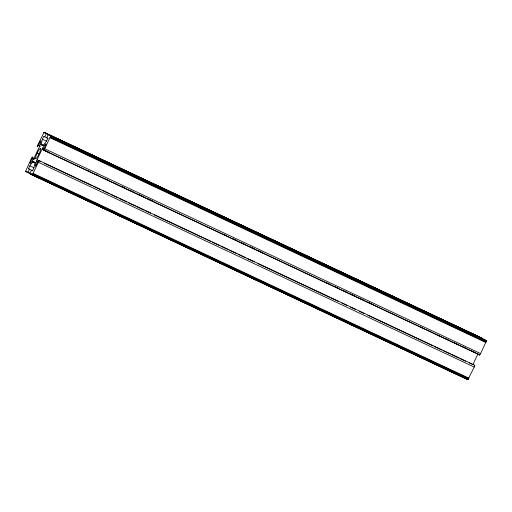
<?xml version="1.0" encoding="UTF-8"?>
<svg xmlns="http://www.w3.org/2000/svg" width="512" height="512" viewBox="0 0 512 512"><rect width="100%" height="100%" fill="white"/><g stroke="black" fill="none" stroke-linecap="round" stroke-linejoin="round"><path stroke-width="0.77" d="M31.981 174.534L25.6 171.296L31.405 158.426A1.85 0.339 -64.8 0 1 32.32 156.986A1.85 0.339 -64.8 0 1 32.474 157.523L30.566 161.792A2.125 0.39 -64.8 0 0 30.522 163.258L33.414 159.251A1.85 0.339 -64.8 0 0 34.061 158.112L39.334 146.918L40.928 141.222A2.125 0.39 -64.8 0 0 39.859 142.125L38.374 145.267A1.85 0.339 -64.8 0 1 37.28 146.778A1.85 0.339 -64.8 0 1 37.773 144.934L44.134 132.307L481.946 338.202A1.85 0.339 -64.8 0 1 481.926 338.81M474.72 365.222L38.88 160.422A1.85 0.339 -64.8 0 0 37.792 161.933L36.307 165.075A2.125 0.39 -64.8 0 1 35.238 165.978L36.832 160.282L42.106 149.088A1.85 0.339 -64.8 0 1 42.752 147.949L45.645 143.942A2.125 0.39 -64.8 0 1 45.594 145.408L44.16 148.442A1.85 0.339 -64.8 0 0 43.667 150.278L43.923 150.138A1.85 0.339 -64.8 0 0 44.762 148.774L50.496 136.41L50.515 135.808L48.531 134.701A1.85 0.339 -64.8 0 0 47.437 136.211A1.85 0.339 -64.8 0 0 46.944 138.054L47.507 138.362A2.125 0.39 -64.8 0 1 46.368 141.338L43.13 145.702L41.094 144.678A1.85 0.339 -64.8 0 1 41.114 144.07L42.419 139.2A2.125 0.39 -64.8 0 1 43.981 136.454L48.147 138.451M43.667 150.278L479.763 354.938A1.85 0.339 -64.8 0 0 480.595 353.574L486.33 341.216L486.349 340.608L484.365 339.507L48.531 134.701M477.939 353.888L472.864 364.64L469.242 362.944M27.635 172.493A1.85 0.339 -64.8 0 0 28.723 170.989A1.85 0.339 -64.8 0 0 29.216 169.146L28.659 168.838A2.125 0.39 -64.8 0 1 29.798 165.862L33.03 161.498L35.072 162.515A1.85 0.339 -64.8 0 1 35.046 163.123L33.747 168A2.125 0.39 -64.8 0 1 32.186 170.739L31.642 170.451A1.85 0.339 -64.8 0 0 30.547 171.955A1.85 0.339 -64.8 0 0 30.054 173.798L32.032 174.893L32.48 174.534L38.387 162.266A1.85 0.339 -64.8 0 0 38.88 160.422M32.032 174.893L467.866 379.693L474.227 367.066A1.85 0.339 -64.8 0 0 474.771 365.414A1.85 0.339 -64.8 0 0 474.278 365.6M35.565 158.464A5.626 1.037 -64.8 0 1 37.024 153.427L37.632 152.179M479.968 337.107L44.026 132.307M43.872 132.435L481.946 338.202M50.515 135.808L486.4 340.704M50.56 136.115L486.394 340.915M50.496 136.41L486.33 341.216M50.374 136.787L486.214 341.587M50.214 137.203L486.054 342.01M49.997 137.696L485.83 342.496M42.419 139.2L46.765 141.242M41.114 144.07L44.013 145.434M41.094 144.678L43.264 145.702M38.374 145.267L40.544 146.285M44.762 148.774L480.595 353.574M42.752 147.949L44.198 148.627M42.106 149.088L48.621 152.147M88.442 170.861L89.888 171.539M97.126 174.938L98.573 175.622M105.818 179.021L107.264 179.706M114.502 183.104L115.949 183.782M121.741 186.509L124.64 187.866M130.432 190.592L133.325 191.949M139.117 194.669L144.186 197.056M147.808 198.752L152.87 201.133M223.098 234.138L225.997 235.494M231.789 238.214L236.858 240.602M240.474 242.298L245.542 244.678M249.165 246.381L254.234 248.762M257.85 250.464L262.918 252.845M326.63 282.784L329.523 284.147M335.315 286.867L338.214 288.224M344.006 290.95L346.899 292.307M350.522 294.01L355.59 296.39M359.206 298.093L364.275 300.474M367.898 302.176L372.966 304.557M420.749 327.008L422.195 327.693M429.434 331.091L430.88 331.77M438.118 335.174L439.571 335.853M445.363 338.579L448.256 339.936M454.048 342.662L456.947 344.019M462.739 346.739L465.632 348.102M471.424 350.822L474.323 352.186M43.923 150.138L479.763 354.938M37.184 153.101L39.36 154.125M32.474 157.523L34.643 158.547M37.024 159.84L40.646 161.542M44.269 163.245L92.051 185.696M93.498 186.381L100.736 189.779M102.182 190.458L109.427 193.862M110.874 194.541L118.112 197.946M119.558 198.624L126.797 202.029M128.25 202.707L135.488 206.112M136.934 206.79L144.173 210.189M145.626 210.874L150.688 213.254M154.31 214.957L202.093 237.408M203.539 238.086L210.784 241.491M212.23 242.17L219.469 245.574M220.915 246.253L228.16 249.658M229.606 250.336L236.845 253.741M238.291 254.419L245.53 257.818M246.982 258.502L254.221 261.901M257.843 263.603L329.517 297.286M330.963 297.965L338.202 301.363M341.824 303.066L346.893 305.446M350.509 307.149L355.578 309.53M359.2 311.232L364.262 313.613M367.885 315.315L433.043 345.933M434.49 346.611L441.734 350.016M443.181 350.694L450.419 354.099M451.866 354.778L459.104 358.182M460.557 358.861L465.626 361.242M32.198 158.317L34.368 159.341M32 158.758L33.446 159.437M36.544 161.126L37.99 161.805M38.387 162.266L474.227 367.066M33.139 161.485L35.309 162.502M32.659 161.914L34.829 162.931M29.798 165.862L34.144 167.904M28.659 168.838L33.005 170.88M33.126 173.395L468.96 378.202M32.909 173.824L468.749 378.624M32.691 174.214L468.525 379.014M25.6 171.296L31.392 174.016M32.48 174.534L468.314 379.334M25.651 171.392L31.443 174.118M84.294 198.95L85.741 199.629M91.533 202.355L94.426 203.712M100.218 206.432L103.117 207.795M203.75 255.085L206.643 256.442M210.266 258.144L215.334 260.525M297.869 299.309L299.315 299.987M305.107 302.714L308 304.07M313.792 306.797L316.691 308.154M322.483 310.874L325.376 312.237M390.534 342.854L391.987 343.533M399.226 346.938L400.672 347.616M407.91 351.021L409.357 351.699M416.602 355.104L418.048 355.782M425.286 359.187L426.733 359.866M432.525 362.586L435.424 363.949M33.427 175.219L52.973 184.403M58.765 187.123L61.664 188.486M67.456 191.206L70.349 192.57M76.141 195.29L81.21 197.67M82.656 198.349L89.901 201.754M91.347 202.432L98.586 205.837M100.032 206.515L107.27 209.92M108.723 210.598L115.962 214.003M117.408 214.682L124.646 218.08M126.099 218.765L133.338 222.163M134.784 222.848L142.022 226.246M143.475 226.931L163.021 236.115M168.813 238.835L173.882 241.216M177.498 242.918L182.566 245.299M186.189 247.002L191.258 249.382M194.874 251.085L199.942 253.466M203.565 255.162L208.627 257.549M210.08 258.227L217.318 261.626M218.765 262.31L226.003 265.709M227.456 266.394L234.694 269.792M236.141 270.477L275.238 288.845M278.854 290.547L283.923 292.928M287.546 294.63L292.614 297.011M296.23 298.714L301.299 301.094M304.922 302.79L309.99 305.171M313.606 306.874L318.675 309.254M322.298 310.957L327.36 313.338M330.982 315.04L338.221 318.445M339.674 319.123L378.765 337.491M382.387 339.194L385.28 340.557M388.902 342.259L393.971 344.64M397.587 346.336L402.656 348.723M406.278 350.419L411.347 352.8M414.963 354.502L422.202 357.907M423.654 358.586L430.893 361.99M432.339 362.669L439.578 366.067M441.03 366.752L448.269 370.15M449.715 370.835L456.954 374.234M458.406 374.918L463.469 377.299A1.85 0.339 -64.8 0 0 463.578 377.28M32.294 174.765L468.128 379.565M30.054 173.798L467.974 379.693M43.981 136.454L44.525 136.749A1.85 0.339 -64.8 0 0 45.613 135.238A1.85 0.339 -64.8 0 0 46.106 133.402L44.134 132.307M462.15 376.563L463.469 377.299M465.894 378.598L467.866 379.693M40.397 148.525L40.608 148.698A5.626 1.037 -64.8 0 1 39.155 153.734L38.534 155.021A5.626 1.037 -64.8 0 1 35.763 158.675L35.558 158.502M37.638 152.141A5.626 1.037 -64.8 0 1 40.41 148.486M479.507 355.078A1.85 0.339 -64.8 0 1 479.526 354.477M484.109 339.648A1.85 0.339 -64.8 0 1 484.365 339.507"/></g></svg>
